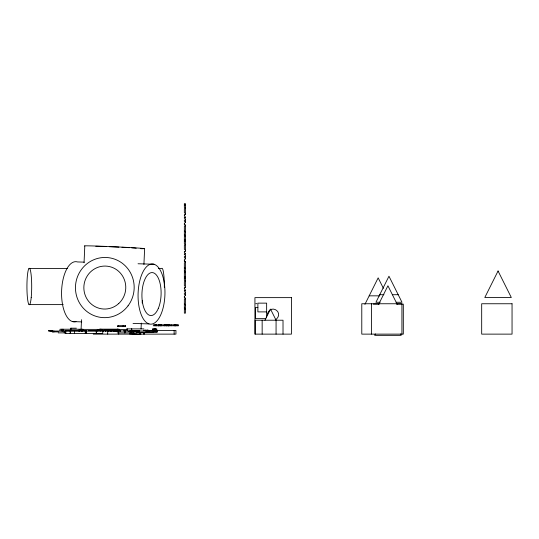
<?xml version="1.0" encoding="UTF-8"?>
<svg xmlns="http://www.w3.org/2000/svg" width="539" height="539" viewBox="0 0 539 539"><rect width="100%" height="100%" fill="white"/><g stroke="black" fill="none" stroke-linecap="round" stroke-linejoin="round"><path stroke-width="0.81" d="M81.066 329.747L81.517 319.694M84.05 262.749L84.798 246.006A30.11 0.485 2.6 0 1 120.965 247.091A30.11 0.485 2.6 0 1 140.767 248.688M141.043 328.958L141.306 323.097M142.202 302.999L142.316 300.486M143.92 264.481L144.627 248.567M264.939 320.22L270.504 309.096L276.076 320.227L276.062 334.126M364.91 304.367L378.162 277.861L383.404 288.345M378.722 304.185L387.925 285.778L397.135 304.185M375.387 333.931L374.672 335.352L401.184 335.352L400.47 333.931M185.443 225.531L184.351 226.495L184.351 235.853M185.443 262.028L184.351 262.992L184.351 272.35M185.443 208.027L184.351 208.883L184.351 212.656L185.443 213.727L185.443 214.562L184.351 215.209L184.351 216.038L185.443 216.867L185.443 217.433L184.351 217.52L184.351 218.241L185.443 218.659L185.443 222.627L184.351 223.126L184.351 224.851L185.443 225.255M185.443 244.524L184.351 245.38L184.351 249.153L185.443 250.224L185.443 251.059L184.351 251.706L184.351 252.535L185.443 253.364L185.443 253.93L184.351 254.017L184.351 254.738L185.443 255.156L185.443 259.124L184.351 259.623L184.351 261.348L185.443 261.752M185.443 235.914L184.351 236.594L184.351 243.877L185.443 244.645M185.443 272.411L184.351 273.091L184.351 280.374L185.443 281.142M185.443 308.914L184.351 309.588L184.351 313.139L185.443 313.139L185.443 298.761M275.281 319.607L276.406 319.128L277.767 317.511L278.602 315.571C279.404 310.774 273.704 307.25 269.769 310.114L268.409 311.731L267.573 313.671L267.647 314.884M185.443 219.744L184.351 220.047L184.351 221.226L185.443 221.994M185.443 256.241L184.351 256.544L184.351 257.723L185.443 258.491M185.443 292.738L184.351 293.041L184.351 294.22L185.443 294.988M184.351 214.913L185.443 214.616M184.351 251.41L185.443 251.113M184.351 287.907L185.443 287.61M255.789 303.753L256.8 303.612M184.351 217.675L185.443 217.554M184.351 254.172L185.443 254.058M184.351 290.669L185.443 290.555M184.351 240.145L185.443 240.145M28.998 268.429L67.685 268.429M158.338 268.429L161.653 268.429A18.252 2.385 -90 0 1 164.348 287.321M184.351 276.642L185.443 276.642M379.732 294.712L383.93 294.712M392.325 294.712L398.206 294.712M369.175 295.837L379.793 295.837M380.15 302.264L375.952 302.264L388.969 276.231L401.986 302.264L396.104 302.264M373.325 304.131L379.153 304.131M396.65 304.131L403.32 304.131L403.32 334.126L361.784 334.126L361.784 303.753L401.919 303.753L401.919 334.126M28.998 304.609L63.204 304.609M257.898 307.513L255.513 307.513L255.513 318.637L265.842 318.637M266.637 311.892L257.878 311.892L257.878 303.134L266.637 303.134L266.637 317.047M153.258 324.828L178.524 324.828L178.524 325.765L153.258 325.765M117.758 326.607L125.526 326.607L125.506 325.671L117.758 325.671L117.785 326.607M76.397 328.19L70.737 328.19L70.737 329.235M126.611 328.891L143.879 328.891M83.013 329.235L60.011 329.235L60.011 331.061M98.462 329.383L81.477 329.383L81.477 331.061M152.396 329.484L156.802 329.484M126.908 329.592L113.904 329.592L113.918 331.061L114.019 330.67M104.411 329.828L115.683 329.828M102.572 329.908L102.572 331.061L102.605 329.908L97.229 329.908L97.263 331.061M81.45 329.989L78.984 329.989L78.984 331.061M112.995 330.104L103.528 330.104L103.528 331.061M143.637 330.164L148.238 330.164M143.334 330.414L175.943 330.414L175.943 334.126L93.274 334.126M48.436 330.575L52.492 330.575M113.109 330.737L115.225 331.061M130.748 330.697L132.055 330.697L132.055 331.061M136.845 330.697L133.146 330.697L133.241 331.061M137.202 330.724L139.823 330.724M88.133 330.757L103.744 330.757M111.027 330.838L115.494 330.798M123.418 330.825L124.63 331.061M131.725 330.852L132.392 331.061M110.01 330.879L111.566 331.061M113.419 330.852L114.753 330.852M130.047 330.939L130.95 330.939M131.893 330.879L135.053 331.061M138.415 330.852L137.175 330.852L137.074 332.529M48.436 331.061L157.071 330.986L157.071 332.529L136.508 332.529M136.172 331.263L138.894 331.263M131.112 331.391L129.286 331.061M132.783 331.418L128.558 331.512L128.646 330.98M136.178 331.418L138.408 331.418M153.211 331.539L156.99 331.539L156.964 331.061M58.65 331.896L52.222 331.896L52.222 331.061M146.278 331.896L153.399 331.896M137.681 332.219L146.931 332.219M58.219 332.88L65.825 332.88M117.219 332.886L136.724 332.886M84.239 262.143L77.515 261.941A30.11 13.428 -88.3 0 0 61.581 291.707A30.11 13.428 -88.3 0 0 76.019 321.621M138.045 263.76L154.019 264.245A30.11 13.428 -88.3 0 1 161.713 312.452A30.11 13.428 -88.3 0 1 138.819 305.532A30.11 13.428 -88.3 0 1 154.019 264.245M72.516 321.608L81.76 321.884M133.045 323.427L149.02 323.905M184.351 204.921L185.443 205.177M184.351 241.418L185.443 241.674M184.351 277.915L185.443 278.171M185.443 298.249L184.351 297.845L184.351 296.12L185.443 295.621L185.443 291.653L184.351 291.235L184.351 290.514L185.443 290.427L185.443 289.861L184.351 289.032L184.351 288.203L185.443 287.556L185.443 286.721L184.351 285.65L184.351 281.877L185.443 281.021L185.443 261.671L184.351 260.404M185.443 208.148L184.351 207.38L184.351 203.648L185.443 203.648L185.443 213.35M184.351 231.076L185.443 231.932M184.351 267.573L185.443 268.429M184.351 304.07L185.443 304.926M184.351 223.907L185.443 225.174L185.443 249.49M184.351 296.901L185.443 298.525L184.351 299.489L184.351 308.854M184.351 234.29L185.443 236.082M184.351 270.787L185.443 272.579M184.351 307.284L185.443 309.076M371.553 303.753L371.553 334.126M283.015 334.126L283.015 320.22L255.203 320.22L255.203 334.126M262.156 320.22L262.156 334.126M185.443 281.567L185.443 285.987M177.068 324.828L177.068 325.765M175.963 324.828L175.963 325.765M175.552 324.828L175.552 325.765M175.209 324.828L175.209 325.765M175.087 324.828L175.087 325.765M174.333 324.828L174.333 325.765M174.131 330.414L174.131 334.126M174.104 324.828L174.104 325.765M171.166 324.828L171.166 325.765M169.718 324.828L169.718 325.765M168.848 324.828L168.848 325.765M168.606 324.828L168.606 325.765M168.485 324.828L168.485 325.765M168.195 325.765L168.195 324.828L168.094 325.765M167.851 324.828L167.851 325.765M166.746 324.828L166.746 325.765M166.632 324.828L166.632 325.765M166.524 324.828L166.524 325.765M165.837 324.828L165.837 325.765L165.769 324.828M164.55 324.828L164.55 325.765M164.247 324.828L164.247 325.765M160.737 324.828L160.737 325.765M160.555 324.828L160.555 325.765M160.359 324.828L160.359 325.765M159.524 324.828L159.524 325.765M158.722 324.828L158.722 325.765M158.473 324.828L158.473 325.765M156.761 329.484L156.802 329.039L152.396 329.039L152.443 329.484M156.815 331.061L156.815 331.539M156.62 329.039L156.62 329.484M156.6 324.828L156.6 325.765M156.135 324.828L156.135 325.765M155.778 324.828L155.778 325.765M155.71 329.039L155.71 329.484M155.677 329.039L155.677 329.484M155.656 331.061L155.683 331.539M155.434 331.061L155.38 331.539M155.272 329.006L155.266 329.484M155.225 329.006L155.225 329.484M154.875 324.828L154.875 325.765M154.659 331.061L154.592 331.539M154.376 331.061L154.43 331.539M154.269 329.006L154.269 329.484M154.221 329.006L154.221 329.484M154.208 331.061L154.147 331.539M153.817 331.539L153.817 331.061L153.716 331.539M153.615 329.006L153.588 329.484M153.608 331.061L153.635 331.539M153.541 331.061L153.554 331.539M152.571 329.039L152.645 329.484M149.31 331.061L149.411 331.896M147.834 330.164L147.78 331.896M147.679 330.164L147.72 331.896M145.537 330.164L145.523 331.061M144.513 332.644L144.513 334.126M143.441 332.644L143.441 334.126M140.005 332.644L140.005 334.126M139.251 330.697L139.278 331.061M139.089 330.697L139.136 331.061M138.476 330.986L138.476 332.219M138.22 330.724L138.227 332.219M138.173 330.852L138.146 332.529M137.384 330.724L137.344 331.263M137.243 330.724L137.29 331.263M136.172 331.061L136.273 331.418M135.754 330.697L135.754 331.061M135.653 330.697L135.707 331.061M135.592 330.697L135.592 331.061M135.417 331.061L132.965 331.061M134.999 330.414L134.966 331.061M134.851 330.414L134.925 331.061M133.773 332.644L133.773 334.126M133.308 330.697L133.281 331.061M132.803 332.644L132.803 334.126M132.783 331.061L132.762 331.418M132.581 331.061L132.581 331.418M132.136 330.879L132.129 331.418M131.88 330.697L131.893 331.061M131.711 328.891L131.725 331.061M131.664 328.891L131.664 331.061M131.469 330.697L131.469 331.061M131.348 330.414L131.348 331.061M131.294 330.697L131.327 332.886M130.984 330.697L130.964 331.391M130.755 330.697L130.748 331.061M130.667 330.98L130.667 331.512M130.411 331.061L130.431 331.418M130.128 330.953L130.128 332.886M127.271 328.891L127.231 331.061M125.931 330.468L125.931 331.061M125.291 325.671L125.291 326.607M125.068 330.468L125.068 331.061M125.035 330.953L125.035 332.886M124.893 330.414L124.893 331.061M124.752 330.414L124.819 331.061M124.536 330.953L124.536 332.886M123.121 325.671L123.135 326.607M120.696 330.454L120.696 331.061M120.426 330.602L120.426 331.061M120.264 330.454L120.231 331.061M120.177 330.454L120.177 331.061M119.786 330.454L119.806 331.061M119.045 331.061L119.052 329.161L99.392 329.161L99.392 330.427M118.715 330.602L118.755 331.061M118.708 332.644L118.708 334.126M118.641 330.602L118.641 331.061M118.378 330.67L118.378 331.061M118.216 330.67L118.216 331.061M117.994 325.671L118.081 326.607M118.028 330.67L118.028 331.061M117.691 329.161L117.691 331.061M117.617 330.454L117.59 331.061M117.394 329.161L117.414 331.061M117.185 330.454L117.091 331.061M116.613 330.454L116.613 331.061M116.229 330.67L116.229 331.061M115.912 330.67L115.912 331.061M115.4 330.67L115.366 330.798M115.083 331.061L114.928 330.737M114.47 330.67L114.47 331.061M114.194 330.67L114.201 331.061M114.106 330.67L114.1 331.061M113.648 330.67L113.702 331.061M113.439 330.67L113.439 331.061M113.284 330.67L113.372 331.061M113.197 330.67L113.156 331.061M110.98 330.313L110.906 330.879M110.764 330.313L110.764 331.061M110.63 330.313L110.657 331.061M110.522 330.313L110.522 331.061M109.35 330.313L109.397 331.061M108.285 329.828L108.285 331.061M108.204 329.828L108.204 331.061M107.699 330.414L107.699 334.126M107.45 330.313L107.45 331.061M107.254 330.313L107.274 331.061M106.985 330.313L106.985 331.061M105.59 329.828L105.617 331.061M105.449 329.828L105.449 331.061M105.374 329.828L105.374 331.061M103.623 330.104L103.623 331.061M102.787 331.061L102.733 333.574L65.495 333.574L65.495 330.784L86.611 330.784L86.611 333.574M101.029 329.161L101.029 330.427M100.746 329.161L100.746 330.427M100.294 329.908L100.294 331.061M96.346 331.061L96.346 333.574M96.299 331.061L96.299 333.574M86.314 330.784L86.314 333.574M85.674 330.784L85.674 333.574M85.277 330.784L85.277 333.574M82.231 329.383L82.231 331.061M81.955 329.383L81.955 331.061M79.496 329.989L79.496 331.061M79.388 329.989L79.388 331.061M79.334 329.989L79.334 331.061M79.145 329.989L79.145 331.061M74.584 330.784L74.584 333.574M71.04 328.19L71.04 329.235M70.42 330.784L70.42 333.574M70.178 330.784L70.178 333.574M65.738 330.784L65.738 333.574M64.377 331.061L64.377 332.88M64.242 331.061L64.242 332.88M63.326 329.235L63.326 331.061M62.423 329.235L62.423 331.061M62.086 329.235L62.086 331.061M61.79 329.235L61.79 331.061M53.934 331.061L53.934 331.896M53.839 331.061L53.839 331.896M52.323 331.061L52.323 331.896M50.733 331.061L50.733 330.575L50.639 331.061M49.581 330.575L49.534 331.061M140.82 333.985A30.11 0.485 2.6 0 1 129.481 333.911M95.807 246.276A21.499 0.344 2.6 0 1 106.284 246.592M109.316 246.707A21.499 0.344 2.6 0 1 118.876 247.131M121.962 247.28A21.499 0.344 2.6 0 1 129.441 247.691M131.711 247.832A21.499 0.344 2.6 0 1 136.178 248.23M498.056 270.996L484.804 297.508L511.309 297.508L498.056 270.996M291.431 297.629L254.934 297.629L254.934 334.126L291.431 334.126L291.431 297.629M512.05 303.753L481.677 303.753L481.677 334.126L512.05 334.126L512.05 303.753M161.572 325.765L161.572 324.828L161.491 325.765M158.87 325.765L158.87 324.828L158.81 325.765M154.498 329.484L154.498 329.006L154.43 329.484M153.285 329.484L153.285 329.039L153.238 329.484M136.623 331.061L136.623 330.697L136.603 331.061M51.636 331.061L51.65 330.575L51.609 331.061M31.201 297.629A18.252 2.385 -90 0 0 29.625 268.429A18.252 2.385 -90 0 0 27.112 293.499A18.252 2.385 -90 0 0 31.201 297.629M128.039 305.829A30.11 29.349 -83.1 0 0 108.763 257.709A30.11 29.349 -83.1 0 0 77.65 299.145A30.11 29.349 -83.1 0 0 128.039 305.829M118.728 303.545A21.499 20.954 -83.1 0 0 111.438 267.128A21.499 20.954 -83.1 0 0 84.279 292.01A21.499 20.954 -83.1 0 0 118.728 303.545M158.304 308.436A21.499 9.587 -88.3 0 0 154.013 273.051A21.499 9.587 -88.3 0 0 142.242 300.735A21.499 9.587 -88.3 0 0 158.304 308.436"/></g></svg>
